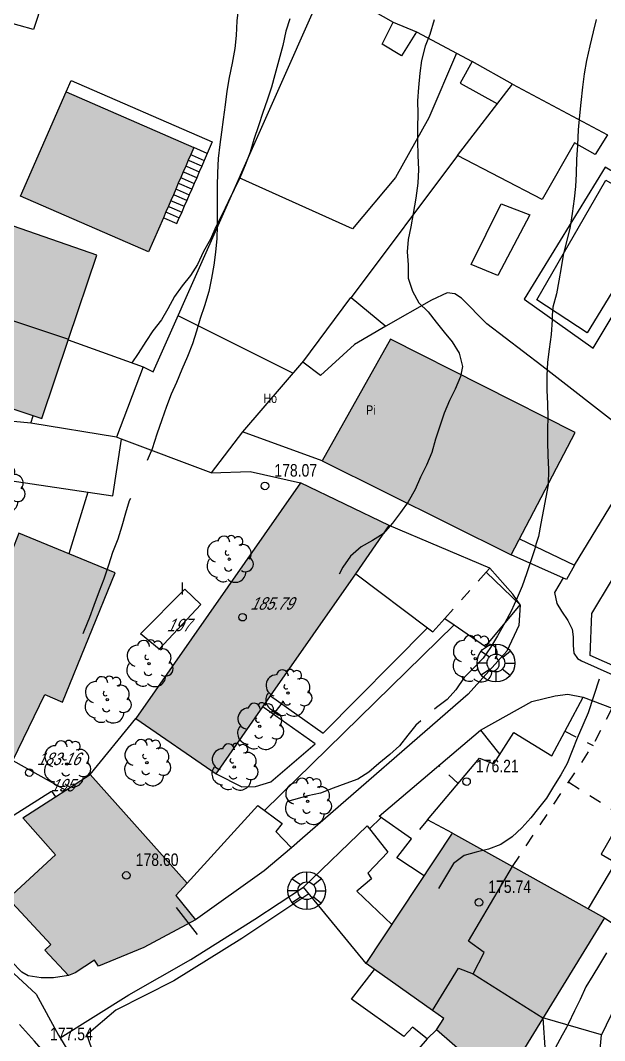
# Model space of a CAD drawing. Header units: metres. Extents: x 523256 to 524015, y 4669220 to 4669814.
# Drawn here: x 523503.9 to 523550.6, y 4669458.5 to 4669540 of the extents above; entities that cross this region are included whole.
import ezdxf

# ---------------------------------------------------------------- set-up
doc = ezdxf.new("R2010")
doc.units = ezdxf.units.M
doc.header["$MEASUREMENT"] = 0
doc.linetypes.add('DISCONT', pattern=[2, 1, -1])
doc.linetypes.add('MORSE_D', pattern=[31.75, 12.7, -6.35, 0, -6.35, 0, -6.35])
for name, color, linetype in [('031006 Cota terreno', 9, 'Continuous'), ('031007 Cota edificio', 7, 'Continuous'), ('032011 Curva cada 1 m', 40, 'Continuous'), ('032015 Curva cada 5 m', 34, 'Continuous'), ('032022 Curva cada 1 m de baja fiabilidad', 40, 'Continuous'), ('033006 Texto cota terreno', 9, 'Continuous'), ('033007 Texto cota edificio', 9, 'Continuous'), ('042013 Piscina', 4, 'Continuous'), ('052001 Edificacion', 2, 'Continuous'), ('052004 Porche Tejavana', 7, 'Continuous'), ('052006 Division alturas', 9, 'Continuous'), ('052007 Medianera principal', 7, 'Continuous'), ('052016 Cobertizo', 7, 'Continuous'), ('052019 Cubierta edificio auxiliar', 9, 'DISCONT'), ('052020 Edificacion alero', 2, 'Continuous'), ('052024 Horreo', 7, 'Continuous'), ('052027 Edificacion por pie_alero', 2, 'Continuous'), ('052028 Edificacion pie nuevo', 2, 'Continuous'), ('053000 Textos varios', 7, 'Continuous'), ('053009 Texto altura edificio predominante', 7, 'Continuous'), ('063002 Texto portal', 7, 'Continuous'), ('072001 Borde aglomerado u hormigon', 7, 'Continuous'), ('072004 Bordillo Acera', 1, 'Continuous'), ('072013 Escaleras', 1, 'Continuous'), ('082001 Valla Alambrada', 7, 'ALAMBRADA'), ('082002 Muro Tapia', 6, 'Continuous'), ('082003 Puerta', 7, 'Continuous'), ('101001 Arbol', 3, 'Continuous'), ('102006 Seto', 3, 'SETO'), ('141001 Farola baculo', 7, 'Continuous'), ('202001 Eje Calle', 254, 'MORSE_D'), ('990001 Sombreados', 7, 'Continuous')]:
    doc.layers.add(name, color=color, linetype=linetype)
doc.styles.get("Standard").update_dxf_attribs({"font": 'arial.ttf'})
doc.linetypes.add('ALAMBRADA', pattern='A,3,[131,GEOGRAMA.SHX,S=0.5,R=0,X=0,Y=0],3', length=6)
doc.linetypes.add('SETO', pattern='A,0,-1.2,1,[135,GEOGRAMA.SHX,S=0.4,R=0,X=0.5,Y=-0.5],1', length=3.2)

# ---------------------------------------------------------------- blocks, each defined once
blk = doc.blocks.new('COTAP')
at = {"color": 0}
blk.add_circle((0, 0), 0.3, dxfattribs=at)
blk = doc.blocks.new('ARBOL')
at = {"color": 0}
blk.add_circle((0, 0), 0.0939, dxfattribs=at)
for centre, radius, start, end in [((-0.448, 1.368), 0.48, 359.28777, 173.60777), ((0.156, 1.551), 0.336, 23.15651, 160.46651), ((0.701, 1.409), 0.384, 301.57804, 139.32804), ((-0.902, 0.61), 0.852, 92.28, 254.58), ((1.05, 0.46), 0.708, 319.85562, 114.76562), ((-0.146, 0.514), 0.192, 119.14, 310.56), ((1.31, -0.398), 0.612, 235.52754, 62.02753), ((-0.89, -0.542), 0.888, 142.64, 266.54), ((-0.062, -0.614), 0.336, 189.64, 323.88), ((-0.482, -1.082), 0.72, 213.78, 295.32), ((0.478, -0.998), 0.852, 224.67, 0.24)]:
    blk.add_arc(centre, radius, start, end, dxfattribs=at)
blk = doc.blocks.new('FAROLAG')
at = {"color": 0}
for p, q in [((-1.169, 0.956), (-0.51, 0.49)), ((0, 0.71), (0, 1.51)), ((1.173, 0.95), (0.553, 0.446)), ((-0.71, 0), (-1.51, 0)), ((0.71, 0), (1.51, 0)), ((-1.173, -0.95), (-0.51, -0.48)), ((0, -0.71), (0, -1.51)), ((1.127, -1.005), (0.511, -0.493))]:
    blk.add_line(p, q, dxfattribs=at)
for radius in [1.51, 0.71]:
    blk.add_circle((0, 0), radius, dxfattribs=at)

msp = doc.modelspace()

# ---------------------------------------------------------------- hatches: boundary and pattern name
at = {"layer": '990001 Sombreados', "true_color": 0xafafaf}
for points in [[(523507.55849, 4669534.32038), (523517.77849, 4669529.87038), (523517.52849, 4669529.30038), (523517.32849, 4669528.85038), (523517.12849, 4669528.39038), (523516.92849, 4669527.93038), (523516.72849, 4669527.47038), (523516.52849, 4669527.01038), (523516.32849, 4669526.55038), (523516.13849, 4669526.10038), (523515.93849, 4669525.64038), (523515.73849, 4669525.18038), (523515.53849, 4669524.72038), (523515.33849, 4669524.26038), (523514.14849, 4669521.53038), (523503.92849, 4669525.97038)], [(523497.87577, 4669517.83129), (523507.76229, 4669514.54912), (523510.02849, 4669521.26038), (523500.25849, 4669524.64038)], [(523497.87577, 4669517.83129), (523497.65849, 4669517.21038), (523495.62849, 4669511.54038), (523505.61849, 4669508.20038), (523507.76229, 4669514.54912)], [(523528.01849, 4669504.82038), (523543.13849, 4669497.31038), (523548.24849, 4669507.10038), (523533.49849, 4669514.56038)], [(523526.28849, 4669503.08038), (523533.39849, 4669499.66038), (523530.71849, 4669495.81038), (523523.90849, 4669486.06038), (523523.28849, 4669485.16038), (523519.54849, 4669479.80038), (523513.12849, 4669484.24038)], [(523495.68849, 4669483.75038), (523498.45849, 4669490.02038), (523498.02849, 4669490.13038), (523499.11849, 4669495.40038), (523501.88849, 4669494.24038), (523503.78849, 4669499.04038), (523511.48849, 4669495.88038), (523507.27849, 4669485.54038), (523505.87849, 4669486.16038), (523503.30849, 4669480.89038)], [(523506.71849, 4669473.33038), (523502.94849, 4669469.85038), (523506.35849, 4669466.17038), (523505.87849, 4669465.72038), (523507.74849, 4669463.70038), (523507.88849, 4669463.75038), (523508.28849, 4669463.92038), (523509.84849, 4669464.92038), (523510.15849, 4669464.44038), (523513.76849, 4669465.92038), (523517.91849, 4669468.15038), (523516.32849, 4669470.08038), (523517.22849, 4669471.07038), (523509.48849, 4669479.77038), (523507.54849, 4669478.51038), (523506.70849, 4669477.97038), (523504.11849, 4669476.29038)], [(523538.43849, 4669475.07038), (523531.53849, 4669464.66038), (523536.8501, 4669460.90298), (523538.93849, 4669464.27038), (523540.09849, 4669463.84038), (523540.97849, 4669465.53038), (523539.71849, 4669466.43038), (523543.23822, 4669472.39992)], [(523543.23822, 4669472.39992), (523539.71849, 4669466.43038), (523540.97849, 4669465.53038), (523540.09849, 4669463.84038), (523538.93849, 4669464.27038), (523536.8501, 4669460.90298), (523537.75849, 4669460.26038), (523537.16849, 4669459.34038), (523541.73849, 4669455.36038), (523542.32849, 4669454.84038), (523550.58849, 4669468.31038)]]:
    msp.add_hatch(color=253, dxfattribs=at).paths.add_polyline_path(points, flags=0)

# ---------------------------------------------------------------- linework, layer by layer
at = {"layer": '032011 Curva cada 1 m'}
for points, elevation in [([(523521.34, 4669541.13), (523521.22, 4669540), (523521.16, 4669538.82), (523521.05, 4669537.78), (523520.85, 4669536.62), (523520.61, 4669535.47), (523520.41, 4669534.38), (523520.27, 4669533.28), (523520.12, 4669532.12), (523519.98, 4669531.1), (523519.86, 4669530.1), (523519.73, 4669528.98), (523519.66, 4669527.85), (523519.63, 4669526.8), (523519.64, 4669525.61), (523519.65, 4669524.61), (523519.64, 4669523.6), (523519.61, 4669522.6), (523519.5, 4669521.52), (523519.37, 4669520.48), (523519.19, 4669519.42), (523518.97, 4669518.36), (523518.63, 4669517.22), (523518.29, 4669516.2), (523517.98, 4669515.19), (523517.66, 4669514.17), (523517.28, 4669513.18), (523516.82, 4669512.12), (523516.39, 4669511.08), (523515.96, 4669510.16), (523515.59, 4669509.18), (523515.22, 4669508.1), (523514.81, 4669506.95), (523514.45, 4669505.78), (523514.05, 4669504.85)], 179), ([(523536.98, 4669540.08), (523536.63, 4669538.91), (523536.26, 4669537.97), (523535.98, 4669536.82), (523535.84, 4669535.8), (523535.72, 4669534.67), (523535.66, 4669533.61), (523535.67, 4669532.56), (523535.66, 4669531.46), (523535.65, 4669530.41), (523535.67, 4669529.23), (523535.73, 4669528.11), (523535.67, 4669527.03), (523535.51, 4669525.82), (523535.3, 4669524.61), (523535.11, 4669523.52), (523534.9, 4669522.53), (523534.83, 4669521.53), (523534.9, 4669520.5), (523534.91, 4669519.43), (523535.24, 4669518.4), (523535.76, 4669517.47), (523536.49, 4669516.73), (523537.14, 4669515.91), (523537.78, 4669515.12), (523538.43, 4669514.33), (523538.98, 4669513.43), (523539.26, 4669512.38)], 178), ([(523549.93, 4669540.1), (523549.68, 4669539.11), (523549.43, 4669538), (523549.16, 4669536.83), (523548.97, 4669535.75), (523548.83, 4669534.7), (523548.7, 4669533.47), (523548.59, 4669532.42), (523548.5, 4669531.29), (523548.43, 4669530.07), (523548.35, 4669528.91), (523548.34, 4669527.76), (523548.29, 4669526.76), (523548.18, 4669525.76), (523548.02, 4669524.59), (523547.82, 4669523.4), (523547.52, 4669522.25), (523547.3, 4669521.26), (523547.13, 4669520.27), (523546.94, 4669519.21), (523546.75, 4669518.17), (523546.47, 4669517.12), (523546.42, 4669516.45)], 177), ([(523512.7, 4669501.81), (523512.61, 4669501.62), (523512.3, 4669500.65), (523512.01, 4669499.61), (523511.7, 4669498.56), (523511.28, 4669497.51), (523510.95, 4669496.49), (523510.57, 4669495.37), (523510.22, 4669494.4), (523509.79, 4669493.28), (523509.44, 4669492.3), (523509.01, 4669491.27), (523508.9, 4669491)], 179), ([(523534.06, 4669500.38), (523533.65, 4669499.86), (523532.9, 4669499), (523532.05, 4669498.46), (523531.16, 4669497.95), (523530.29, 4669497.22), (523529.67, 4669496.33), (523529.38, 4669495.77)], 178), ([(523545.12, 4669498.13), (523545.02, 4669497.8), (523544.72, 4669496.85), (523544.36, 4669495.81), (523544.02, 4669494.81), (523543.62, 4669493.89), (523543.13, 4669492.82), (523542.63, 4669491.88), (523542.04, 4669490.84), (523541.48, 4669489.92), (523540.91, 4669489.07), (523540.2, 4669488.34), (523539.38, 4669487.51), (523538.71, 4669486.54), (523538.03, 4669485.76), (523537.17, 4669485.11), (523537.01, 4669484.97)], 177), ([(523550.16, 4669487.37), (523549.3, 4669484.68), (523548.87, 4669483.71), (523548.41, 4669482.67), (523548.01, 4669481.65), (523547.62, 4669480.65), (523547.1, 4669479.74), (523546.53, 4669478.79), (523545.97, 4669477.86), (523545.33, 4669477.08), (523544.7, 4669476.29), (523543.98, 4669475.51), (523543.21, 4669474.77), (523542.31, 4669474.17), (523541.33, 4669473.78), (523540.34, 4669473.56), (523539.37, 4669473.28), (523538.54, 4669472.66), (523537.32, 4669470.66)], 176), ([(523524.91, 4669485.65), (523524.73, 4669485.35), (523523.87, 4669484.26)], 178), ([(523535.92, 4669484.04), (523535.51, 4669483.69), (523534.87, 4669482.9), (523534.2, 4669482.05), (523533.43, 4669481.35), (523532.57, 4669480.64), (523531.77, 4669479.94), (523530.88, 4669479.38), (523529.93, 4669479.05), (523528.92, 4669478.66), (523527.9, 4669478.28), (523526.89, 4669478.06), (523525.25, 4669477.61)], 177), ([(523516.35, 4669469.14), (523518.03, 4669466.97)], 177), ([(523550.75, 4669465.5), (523550.19, 4669464.58), (523549.67, 4669463.7), (523549.11, 4669462.79), (523548.64, 4669461.79), (523548.2, 4669460.86), (523547.7, 4669459.81), (523547.55, 4669459.54)], 174)]:
    msp.add_lwpolyline(points, dxfattribs=dict(at, elevation=elevation))
at = {"layer": '032015 Curva cada 5 m', "elevation": 180}
for points in [[(523525.43849, 4669540.15038), (523525.13849, 4669539.17038), (523524.89849, 4669538.02038), (523524.57849, 4669536.85038), (523524.23849, 4669535.69038), (523523.97849, 4669534.70038), (523523.62849, 4669533.66038), (523523.28849, 4669532.66038), (523522.94849, 4669531.61038), (523522.56849, 4669530.51038), (523522.26849, 4669529.49038), (523521.86849, 4669528.45038), (523521.48849, 4669527.51038), (523520.99849, 4669526.51038), (523520.52849, 4669525.52038), (523520.03849, 4669524.53038), (523519.53849, 4669523.54038), (523519.10849, 4669522.55038), (523518.54849, 4669521.55038), (523518.07849, 4669520.53038), (523517.51849, 4669519.63038), (523516.83849, 4669518.82038), (523516.22849, 4669517.96038), (523515.68849, 4669516.99038), (523515.19849, 4669516.10038), (523514.50849, 4669515.21038), (523513.92849, 4669514.36038), (523513.33849, 4669513.40038), (523512.81849, 4669512.67038)], [(523509.29849, 4669502.33038), (523507.77849, 4669497.40038)]]:
    msp.add_lwpolyline(points, dxfattribs=at)
at = {"layer": '032022 Curva cada 1 m de baja fiabilidad'}
for points, elevation in [([(523546.42, 4669516.45), (523546.4, 4669516.1), (523546.34, 4669514.92), (523546.17, 4669513.76), (523546.05, 4669512.72), (523545.99, 4669511.62), (523545.99, 4669510.49), (523546.03, 4669509.39), (523546.07, 4669508.35), (523546.05, 4669507.34), (523546.05, 4669506.34), (523546.07, 4669505.26), (523546.13, 4669504.13), (523546.09, 4669502.92), (523545.9, 4669501.93), (523545.71, 4669500.93), (523545.51, 4669499.81), (523545.32, 4669498.78), (523545.12, 4669498.13)], 177), ([(523539.26, 4669512.38), (523539.09, 4669511.57), (523538.65, 4669510.55), (523538.21, 4669509.65), (523537.78, 4669508.64), (523537.4, 4669507.53), (523537.1, 4669506.57), (523536.79, 4669505.5), (523536.36, 4669504.47), (523535.89, 4669503.53), (523535.46, 4669502.55), (523534.9, 4669501.56), (523534.3, 4669500.69), (523534.06, 4669500.38)], 178), ([(523547.55, 4669459.54), (523547.22, 4669458.92), (523546.66, 4669457.88), (523546.04, 4669456.97), (523545.41, 4669455.97), (523544.86, 4669455.06), (523544.34, 4669454.04), (523543.78, 4669453.28)], 174)]:
    msp.add_lwpolyline(points, dxfattribs=dict(at, elevation=elevation))
at = {"layer": '042013 Piscina', "flags": 128}
msp.add_lwpolyline([(523549.19849, 4669515.07038), (523545.17849, 4669517.71038), (523550.70849, 4669527.26038), (523555.12849, 4669524.73038), (523549.19849, 4669515.07038)], dxfattribs=at)
at = {"layer": '052001 Edificacion', "flags": 128}
for points in [[(523507.55849, 4669534.32038), (523517.77849, 4669529.87038), (523517.52849, 4669529.30038), (523517.32849, 4669528.85038), (523517.12849, 4669528.39038), (523516.92849, 4669527.93038), (523516.72849, 4669527.47038), (523516.52849, 4669527.01038), (523516.32849, 4669526.55038), (523516.13849, 4669526.10038), (523515.93849, 4669525.64038), (523515.73849, 4669525.18038), (523515.53849, 4669524.72038), (523515.33849, 4669524.26038), (523514.14849, 4669521.53038), (523503.92849, 4669525.97038), (523507.55849, 4669534.32038)], [(523533.39849, 4669499.66038), (523526.28849, 4669503.08038)]]:
    msp.add_lwpolyline(points, dxfattribs=at)
at = {"layer": '052004 Porche Tejavana', "flags": 128}
for points in [[(523535.57849, 4669539.12038), (523534.35849, 4669537.20038), (523532.81849, 4669538.12038), (523533.69849, 4669539.88038), (523535.57849, 4669539.12038)], [(523543.24849, 4669534.93038), (523540.00849, 4669536.74038), (523539.05849, 4669535.01038), (523542.03849, 4669533.36038)], [(523530.31849, 4669517.89038), (523530.33849, 4669517.89038), (523533.12849, 4669515.59038), (523530.60849, 4669514.14038), (523527.88849, 4669511.65038), (523526.47849, 4669512.71038), (523530.31849, 4669517.89038)], [(523504.73849, 4669507.83038), (523499.98849, 4669508.28038), (523499.63849, 4669503.77038), (523511.30849, 4669502.03038), (523511.99849, 4669506.55038), (523511.58849, 4669506.72038)], [(523543.80849, 4669498.60038), (523548.18849, 4669496.48038)], [(523548.18849, 4669496.48038), (523547.55849, 4669495.35038), (523543.13849, 4669497.31038)], [(523536.17849, 4669471.65038), (523533.99849, 4669473.10038), (523535.15849, 4669474.61038), (523532.57849, 4669476.42038), (523540.67849, 4669483.29038), (523542.22849, 4669481.36038)], [(523531.53849, 4669464.66038), (523526.53849, 4669470.75038), (523531.63849, 4669475.65038), (523533.27849, 4669473.56038), (523531.67849, 4669471.88038), (523531.97849, 4669471.42038), (523530.79849, 4669470.44038), (523533.59849, 4669467.77038)], [(523550.58849, 4669468.31038), (523553.81849, 4669466.11038), (523550.36849, 4669458.95038), (523545.67849, 4669460.30038)], [(523537.16849, 4669459.34038), (523536.42849, 4669458.63038), (523535.25849, 4669459.57038), (523534.56849, 4669458.83038), (523530.36849, 4669461.81038), (523532.21849, 4669464.18038)]]:
    msp.add_lwpolyline(points, dxfattribs=at)
at = {"layer": '052006 Division alturas', "flags": 128}
msp.add_lwpolyline([(523540.09849, 4669463.84038), (523545.67849, 4669460.30038)], dxfattribs=at)
at = {"layer": '052007 Medianera principal', "flags": 128}
for points in [[(523497.87577, 4669517.83129), (523507.76229, 4669514.54912)], [(523536.8501, 4669460.90298), (523538.93849, 4669464.27038), (523540.09849, 4669463.84038), (523540.97849, 4669465.53038), (523539.71849, 4669466.43038), (523543.23822, 4669472.39992)]]:
    msp.add_lwpolyline(points, dxfattribs=at)
at = {"layer": '052016 Cobertizo', "flags": 128}
for points in [[(523538.85849, 4669529.24038), (523543.24849, 4669534.93038), (523550.83849, 4669530.88038), (523549.84849, 4669529.31038), (523548.19849, 4669530.25038), (523545.60849, 4669525.72038), (523538.85849, 4669529.24038)], [(523507.73849, 4669514.49038), (523513.71849, 4669512.35038), (523511.58849, 4669506.72038), (523504.73849, 4669507.83038), (523504.92849, 4669508.43038)], [(523530.71849, 4669495.81038), (523536.44849, 4669491.49038), (523536.86849, 4669491.16038), (523537.82849, 4669492.24038), (523538.56849, 4669491.72038), (523541.08849, 4669489.98038), (523543.85849, 4669493.31038), (523541.12849, 4669495.93038), (523541.41849, 4669496.26038), (523533.39849, 4669499.66038)], [(523538.43849, 4669475.07038), (523536.44849, 4669476.13038), (523540.60849, 4669481.07038), (523541.73849, 4669480.60038), (523543.35849, 4669483.12038), (523546.37849, 4669481.26038), (523548.87849, 4669485.94038), (523551.20849, 4669485.05038), (523554.86849, 4669482.66038), (523553.99849, 4669481.59038), (523555.87849, 4669480.81038), (523553.78849, 4669475.64038), (523552.05849, 4669476.41038), (523550.31849, 4669473.38038), (523551.46849, 4669472.72038), (523549.27849, 4669469.04038)], [(523517.22849, 4669471.07038), (523522.88849, 4669477.28038), (523524.83849, 4669475.84038), (523524.33849, 4669475.21038), (523525.56849, 4669473.90038), (523523.39849, 4669472.05038), (523517.91849, 4669468.15038)]]:
    msp.add_lwpolyline(points, dxfattribs=at)
at = {"layer": '052019 Cubierta edificio auxiliar', "flags": 128}
for points in [[(523537.82849, 4669492.24038), (523541.12849, 4669495.93038)], [(523543.23849, 4669472.40038), (523549.67849, 4669482.09038), (523551.20849, 4669485.05038)], [(523547.41849, 4669483.21038), (523549.67849, 4669482.09038)], [(523538.88849, 4669479.03038), (523537.36849, 4669480.48038)], [(523547.73849, 4669479.16038), (523552.05849, 4669476.41038)], [(523536.44849, 4669476.13038), (523535.15849, 4669474.61038)]]:
    msp.add_lwpolyline(points, dxfattribs=at)
at = {"layer": '052020 Edificacion alero', "flags": 128}
for points in [[(523507.76229, 4669514.54912), (523510.02849, 4669521.26038), (523500.25849, 4669524.64038)], [(523497.65849, 4669517.21038), (523495.62849, 4669511.54038), (523505.61849, 4669508.20038), (523507.76229, 4669514.54912)], [(523528.01849, 4669504.82038), (523543.13849, 4669497.31038), (523548.24849, 4669507.10038), (523533.49849, 4669514.56038), (523528.01849, 4669504.82038)], [(523503.30849, 4669480.89038), (523505.87849, 4669486.16038), (523507.27849, 4669485.54038), (523511.48849, 4669495.88038), (523503.78849, 4669499.04038), (523501.88849, 4669494.24038), (523499.11849, 4669495.40038), (523498.02849, 4669490.13038), (523498.45849, 4669490.02038), (523495.68849, 4669483.75038)], [(523506.71849, 4669473.33038), (523504.11849, 4669476.29038), (523506.70849, 4669477.97038), (523507.54849, 4669478.51038), (523509.48849, 4669479.77038), (523517.22849, 4669471.07038), (523516.32849, 4669470.08038), (523517.91849, 4669468.15038)], [(523536.8501, 4669460.90298), (523531.53849, 4669464.66038), (523538.43849, 4669475.07038)], [(523538.43849, 4669475.07038), (523543.23822, 4669472.39992)], [(523543.23822, 4669472.39992), (523550.58849, 4669468.31038), (523542.32849, 4669454.84038), (523541.73849, 4669455.36038), (523537.16849, 4669459.34038), (523537.75849, 4669460.26038), (523536.8501, 4669460.90298)]]:
    msp.add_lwpolyline(points, dxfattribs=at)
at = {"layer": '052024 Horreo', "flags": 128}
for points in [[(523542.34849, 4669525.38038), (523544.62849, 4669524.50038), (523542.07849, 4669519.65038), (523539.93849, 4669520.52038), (523542.34849, 4669525.38038)], [(523517.04849, 4669494.57038), (523518.32849, 4669493.35038), (523514.99849, 4669489.78038), (523513.51849, 4669491.00038), (523517.04849, 4669494.57038)]]:
    msp.add_lwpolyline(points, dxfattribs=at)
at = {"layer": '052027 Edificacion por pie_alero', "flags": 128}
msp.add_lwpolyline([(523526.28849, 4669503.08038), (523513.12849, 4669484.24038), (523519.54849, 4669479.80038), (523523.28849, 4669485.16038), (523523.90849, 4669486.06038), (523530.71849, 4669495.81038), (523533.39849, 4669499.66038)], dxfattribs=at)
at = {"layer": '052028 Edificacion pie nuevo', "flags": 128}
msp.add_lwpolyline([(523517.91849, 4669468.15038), (523513.76849, 4669465.92038), (523510.15849, 4669464.44038), (523509.84849, 4669464.92038), (523508.28849, 4669463.92038), (523507.88849, 4669463.75038), (523507.74849, 4669463.70038), (523505.87849, 4669465.72038), (523506.35849, 4669466.17038), (523502.94849, 4669469.85038), (523506.71849, 4669473.33038)], dxfattribs=at)
at = {"layer": '072001 Borde aglomerado u hormigon', "flags": 128}
for points in [[(523547.28849, 4669495.47038), (523546.59849, 4669494.30038), (523546.79849, 4669493.43038), (523547.15849, 4669492.82038), (523547.65849, 4669492.08038), (523548.01849, 4669491.38038), (523548.08849, 4669490.77038), (523548.08849, 4669490.08038), (523548.13849, 4669489.46038), (523548.42849, 4669489.04038), (523548.75849, 4669488.84038), (523553.77849, 4669486.61038), (523552.60849, 4669484.13038)], [(523492.77849, 4669474.87038), (523497.26849, 4669470.14038), (523502.65849, 4669464.51038), (523505.17849, 4669462.21038), (523506.95849, 4669458.93038), (523507.08955, 4669458.71105)], [(523507.08955, 4669458.71105), (523512.58849, 4669462.14038), (523517.53849, 4669464.98038), (523522.65849, 4669468.21038), (523526.53849, 4669470.75038)], [(523550.04849, 4669452.17038), (523550.76849, 4669454.63038), (523550.01849, 4669455.18038), (523550.36849, 4669458.95038)], [(523507.08955, 4669458.71105), (523509.37849, 4669454.88038), (523512.93849, 4669450.86038), (523516.14849, 4669447.96038), (523518.58849, 4669444.79038), (523524.27849, 4669436.67038), (523529.33849, 4669430.65038), (523532.13849, 4669428.82038), (523534.18849, 4669428.48038), (523535.36849, 4669428.55038), (523536.17849, 4669428.96038), (523536.96849, 4669429.64038), (523542.50849, 4669428.94038)]]:
    msp.add_lwpolyline(points, dxfattribs=at)
at = {"layer": '072004 Bordillo Acera', "flags": 128}
for points in [[(523507.55849, 4669534.32038), (523507.95849, 4669535.23038), (523519.24849, 4669530.32038), (523518.84849, 4669529.40038), (523517.77849, 4669529.87038)], [(523550.63849, 4669528.30038), (523544.16849, 4669517.75038), (523549.69849, 4669513.84038), (523556.34849, 4669524.91038), (523550.63849, 4669528.30038)], [(523543.85849, 4669493.31038), (523543.25849, 4669494.17038), (523541.41849, 4669496.26038)], [(523523.41849, 4669476.89038), (523538.56849, 4669491.72038)], [(523523.90849, 4669486.06038), (523528.11849, 4669483.07038), (523536.44849, 4669491.49038)], [(523519.54849, 4669479.80038), (523521.59849, 4669478.78038), (523522.69849, 4669478.79038), (523523.92849, 4669479.17038), (523527.47849, 4669482.21038), (523523.38849, 4669485.09038), (523523.28849, 4669485.16038)]]:
    msp.add_lwpolyline(points, dxfattribs=at)
at = {"layer": '072013 Escaleras', "flags": 128}
for points in [[(523518.40849, 4669528.38038), (523517.43849, 4669528.80038), (523517.32849, 4669528.85038)], [(523517.52849, 4669529.30038), (523517.62849, 4669529.26038), (523518.60849, 4669528.84038)], [(523518.84849, 4669529.40038), (523518.60849, 4669528.84038)], [(523517.12849, 4669528.39038), (523517.23849, 4669528.34038), (523518.20849, 4669527.92038)], [(523518.40849, 4669528.38038), (523518.20849, 4669527.92038)], [(523518.60849, 4669528.84038), (523518.40849, 4669528.38038)], [(523516.72849, 4669527.47038), (523516.83849, 4669527.43038), (523517.80849, 4669527.00038)], [(523518.00849, 4669527.46038), (523517.03849, 4669527.88038), (523516.92849, 4669527.93038)], [(523518.00849, 4669527.46038), (523517.80849, 4669527.00038)], [(523518.20849, 4669527.92038), (523518.00849, 4669527.46038)], [(523516.32849, 4669526.55038), (523516.43849, 4669526.51038), (523517.40849, 4669526.09038)], [(523517.60849, 4669526.54038), (523516.63849, 4669526.97038), (523516.52849, 4669527.01038)], [(523517.60849, 4669526.54038), (523517.40849, 4669526.09038)], [(523517.80849, 4669527.00038), (523517.60849, 4669526.54038)], [(523515.93849, 4669525.64038), (523516.03849, 4669525.59038), (523517.00849, 4669525.17038)], [(523517.20849, 4669525.63038), (523516.23849, 4669526.05038), (523516.13849, 4669526.10038)], [(523517.20849, 4669525.63038), (523517.00849, 4669525.17038)], [(523517.40849, 4669526.09038), (523517.20849, 4669525.63038)], [(523515.73849, 4669525.18038), (523515.83849, 4669525.13038), (523516.80849, 4669524.71038)], [(523517.00849, 4669525.17038), (523516.80849, 4669524.71038)], [(523515.33849, 4669524.26038), (523515.43849, 4669524.22038), (523516.40849, 4669523.79038), (523516.60849, 4669524.25038)], [(523515.53849, 4669524.72038), (523515.63849, 4669524.68038), (523516.60849, 4669524.25038)], [(523516.80849, 4669524.71038), (523516.60849, 4669524.25038)]]:
    msp.add_lwpolyline(points, dxfattribs=at)
at = {"layer": '082001 Valla Alambrada', "flags": 128}
for points in [[(523509.53849, 4669553.23038), (523504.96849, 4669539.30038), (523500.35849, 4669540.57038), (523494.90849, 4669544.24038), (523498.52849, 4669559.24038), (523528.29849, 4669542.99038), (523533.69849, 4669539.88038)], [(523535.57849, 4669539.12038), (523540.00849, 4669536.74038)], [(523538.75849, 4669537.41038), (523536.56849, 4669532.23038), (523533.88849, 4669527.48038), (523530.44849, 4669523.38038), (523521.40849, 4669527.46038)], [(523548.18849, 4669496.48038), (523551.69849, 4669502.22038), (523552.18849, 4669507.29038), (523545.58849, 4669512.42038), (523541.18849, 4669515.77038), (523539.17849, 4669517.82038), (523538.63849, 4669518.18038), (523538.00849, 4669518.25038), (523536.76849, 4669517.66038), (523533.12849, 4669515.59038)], [(523526.54849, 4669512.81038), (523521.65849, 4669507.15038)], [(523560.99849, 4669494.01038), (523564.08849, 4669492.78038), (523564.15849, 4669491.25038), (523559.78849, 4669486.49038), (523558.21849, 4669486.06038), (523557.28849, 4669486.17038), (523556.08849, 4669486.33038), (523549.43849, 4669489.27038), (523549.57849, 4669492.63038), (523552.72849, 4669497.85038), (523553.97849, 4669497.24038)], [(523531.80849, 4669475.43038), (523532.73849, 4669476.31038)], [(523526.97849, 4669470.22038), (523521.59849, 4669466.64038), (523516.16849, 4669463.27038), (523511.53849, 4669460.93038), (523509.21849, 4669458.94038), (523510.26849, 4669455.88038), (523513.56849, 4669452.05038), (523515.15849, 4669450.15038), (523518.89849, 4669448.48038)]]:
    msp.add_lwpolyline(points, dxfattribs=at)
at = {"layer": '082002 Muro Tapia', "flags": 128}
for points in [[(523513.71849, 4669512.35038), (523514.52849, 4669511.93038), (523528.29849, 4669542.99038)], [(523538.85849, 4669529.24038), (523530.33849, 4669517.89038)], [(523528.01849, 4669504.82038), (523521.65849, 4669507.15038)], [(523519.16849, 4669503.87038), (523511.99849, 4669506.55038)], [(523543.85849, 4669493.31038), (523543.75849, 4669491.67038), (523542.79849, 4669489.61038), (523539.70849, 4669486.19038), (523526.46849, 4669474.67038), (523525.56849, 4669473.90038)], [(523540.67849, 4669483.29038), (523544.78849, 4669485.59038), (523546.65849, 4669486.05038), (523547.67849, 4669486.18038), (523548.87849, 4669485.94038)], [(523509.48849, 4669479.77038), (523513.12849, 4669484.24038)], [(523507.74849, 4669463.70038), (523506.55849, 4669463.51038), (523505.56849, 4669463.50038), (523504.53849, 4669463.66038), (523504.03849, 4669463.95038), (523497.39849, 4669470.78038), (523501.70849, 4669473.66038), (523500.68849, 4669474.82038), (523506.38849, 4669478.42038), (523506.70849, 4669477.97038)], [(523545.67849, 4669460.30038), (523546.03849, 4669454.76038), (523542.32849, 4669454.84038)], [(523536.42849, 4669458.63038), (523532.39849, 4669453.97038), (523529.08849, 4669450.98038)]]:
    msp.add_lwpolyline(points, dxfattribs=at)
at = {"layer": '082003 Puerta', "flags": 128}
msp.add_lwpolyline([(523521.65849, 4669507.15038), (523519.16849, 4669503.87038)], dxfattribs=at)
at = {"layer": '102006 Seto', "flags": 128}
for points in [[(523525.69849, 4669511.83038), (523516.51849, 4669516.43038)], [(523519.16849, 4669503.87038), (523522.26849, 4669503.97038), (523526.28849, 4669503.08038)], [(523503.30849, 4669480.89038), (523507.54849, 4669478.51038)]]:
    msp.add_lwpolyline(points, dxfattribs=at)
at = {"layer": '202001 Eje Calle', "ltscale": 0.25, "flags": 128}
msp.add_lwpolyline([(523555.17512, 4669297.00038), (523547.92849, 4669300.60038), (523543.07849, 4669305.40038), (523540.39849, 4669311.37038), (523540.35849, 4669312.00038), (523539.96849, 4669318.03038), (523540.33849, 4669328.21038), (523542.07849, 4669338.61038), (523543.07849, 4669346.29038), (523543.07849, 4669355.82038), (523542.76849, 4669363.79038), (523541.77849, 4669373.72038), (523541.02849, 4669382.87038), (523539.65849, 4669391.40038), (523538.55849, 4669399.82038), (523537.07849, 4669413.67038), (523535.01849, 4669422.51038), (523532.40849, 4669426.25038), (523528.60849, 4669428.99038), (523523.63849, 4669435.28038), (523512.94849, 4669449.31038), (523505.04849, 4669458.46038), (523497.96849, 4669466.16038), (523487.88849, 4669477.67038), (523483.03849, 4669482.22038), (523478.80849, 4669484.83038), (523475.56849, 4669485.89038), (523471.58849, 4669486.70038), (523469.52849, 4669486.52038), (523466.54849, 4669485.77038), (523462.03849, 4669481.23038), (523451.64849, 4669466.22038), (523448.09849, 4669460.50038), (523445.66849, 4669456.76038), (523438.71849, 4669448.50038), (523435.29849, 4669445.52038), (523431.07849, 4669443.15038), (523418.32849, 4669436.68038), (523410.00849, 4669432.97038), (523404.72849, 4669430.94038), (523400.10849, 4669428.70038), (523397.86849, 4669425.06038), (523393.80849, 4669415.67038), (523388.76849, 4669402.25038), (523384.98849, 4669394.83038), (523381.90849, 4669389.79038), (523376.58849, 4669381.94038), (523371.54849, 4669375.08038), (523366.08849, 4669369.19038), (523361.74849, 4669366.39038), (523357.82849, 4669365.13038), (523354.60849, 4669365.83038), (523349.56849, 4669368.35038), (523346.34849, 4669370.59038), (523343.40849, 4669373.40038), (523341.43849, 4669376.79038), (523339.15849, 4669381.72038), (523336.80849, 4669389.85038), (523334.06849, 4669397.22038), (523331.02849, 4669402.91038), (523326.09849, 4669407.62038), (523321.49849, 4669411.61038), (523313.97849, 4669416.70038), (523310.63849, 4669418.68038), (523306.14849, 4669423.54038), (523302.04849, 4669429.01038), (523298.93849, 4669434.64038), (523297.79849, 4669439.12038), (523297.33849, 4669444.89038), (523298.78849, 4669454.64038), (523300.75849, 4669465.66038), (523301.82849, 4669474.39038), (523303.15849, 4669479.18038)], dxfattribs=at)

# ---------------------------------------------------------------- block references
at = {"layer": '031006 Cota terreno'}
for p in [(523523.46, 4669502.82, 178.07), (523539.57, 4669479.19, 176.21), (523512.38, 4669471.7, 178.6), (523540.56, 4669469.54, 175.74)]:
    msp.add_blockref('COTAP', p, dxfattribs=at)
at = {"layer": '031007 Cota edificio'}
for p in [(523521.67, 4669492.33, 185.79), (523504.62, 4669479.91, 183.16)]:
    msp.add_blockref('COTAP', p, dxfattribs=at)
at = {"layer": '101001 Arbol'}
for p in [(523502.37849, 4669502.58038), (523520.60849, 4669496.97038), (523514.19849, 4669488.63038), (523540.26849, 4669489.01038), (523525.29849, 4669486.27038), (523510.85849, 4669485.73038), (523523.04849, 4669483.61038), (523507.61849, 4669480.60038), (523514.01849, 4669480.71038), (523520.99849, 4669480.36038), (523526.86849, 4669477.62038)]:
    msp.add_blockref('ARBOL', p, dxfattribs=at)
at = {"layer": '141001 Farola baculo'}
for p in [(523541.91849, 4669488.67038), (523526.79849, 4669470.47038)]:
    msp.add_blockref('FAROLAG', p, dxfattribs=at)

# ---------------------------------------------------------------- texts
at = {"layer": '033006 Texto cota terreno', "width": 0.8}
for s, p in [('178.07', (523524.21, 4669503.57, 178.07)), ('176.21', (523540.32, 4669479.94, 176.21)), ('178.60', (523513.13, 4669472.45, 178.6)), ('175.74', (523541.31, 4669470.29, 175.74)), ('177.54', (523506.28, 4669458.52, 177.54))]:
    msp.add_text(s, height=1, dxfattribs=at).set_placement(p)
at = {"layer": '033007 Texto cota edificio', "oblique": 25, "width": 0.8}
for s, p in [('185.79', (523522.27, 4669492.93, 185.79)), ('183.16', (523505.22, 4669480.51, 183.16))]:
    msp.add_text(s, height=1, dxfattribs=at).set_placement(p)
at = {"layer": '053000 Textos varios', "width": 0.8}
for s, p in [('Ho', (523523.35, 4669509.45)), ('Pi', (523531.55, 4669508.51))]:
    msp.add_text(s, height=0.75, dxfattribs=at).set_placement(p)
at = {"layer": '053009 Texto altura edificio predominante', "width": 0.8}
msp.add_text('I', height=1, dxfattribs=at).set_placement((523516.7, 4669494.13))
at = {"layer": '063002 Texto portal', "oblique": 25, "width": 0.8}
for s, p in [('197', (523515.60701, 4669491.2073)), ('195', (523506.32015, 4669478.40778))]:
    msp.add_text(s, height=1, dxfattribs=at).set_placement(p)

doc.saveas('drawing.dxf')
